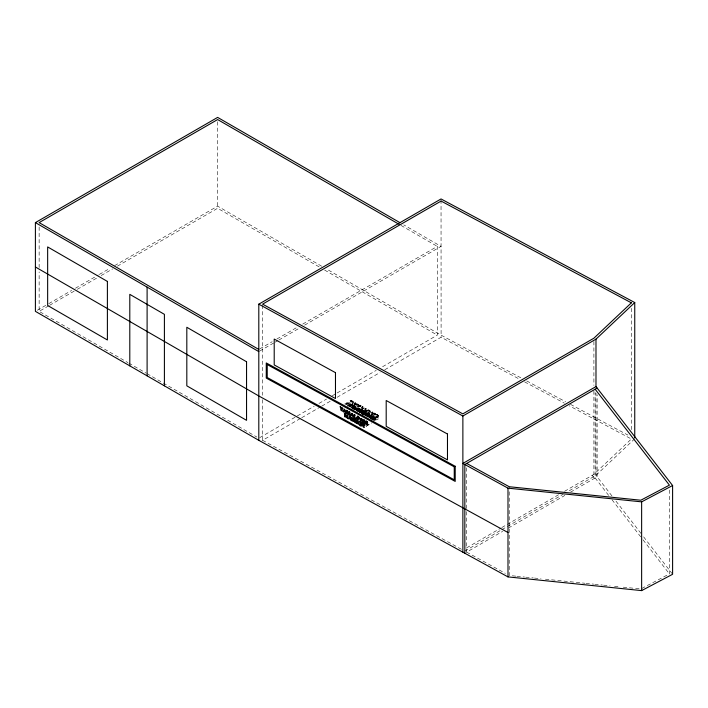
<?xml version="1.0" encoding="UTF-8"?>
<svg xmlns="http://www.w3.org/2000/svg" width="708" height="708" viewBox="0 0 708 708"><rect width="100%" height="100%" fill="white"/><g stroke="black" fill="none" stroke-linecap="round" stroke-linejoin="round"><path stroke-width="0.53" stroke-dasharray="3.54 2.66" d="M372.408 419.428C370.311 418.888 376.134 414.552 376.665 416.897A1.336 0.796 58.6 0 0 377.107 417.463C380.453 418.8 373.895 414.012 377.284 414.543A1.859 1.097 58.6 0 1 377.922 415.074L378.479 416.322L372.912 419.694M345.486 404.675L350.894 401.383L350.956 400.232L353.664 401.71L353.726 402.94L348.327 406.233M371.045 418.826L372.842 417.729L372.912 416.578L375.612 418.047C376.346 422.021 373.443 413.251 374.638 420.41M363.461 414.729L367.417 412.366L367.487 411.206L361.903 414.392M355.602 409.737L355.177 407.073L352.478 408.72M352.416 408.091L356.062 405.879L355.814 405.003L354.664 404.374L350.159 407.118M359.983 412.348L360.062 411.667L361.469 413.171L365.107 410.861L365.107 408.206L358.398 411.791M352.478 408.525L355.177 406.879L356.425 407.551L357.124 410.056L357.823 408.321L359.098 409.02L358.637 411.525M353.558 408.941L359.859 405.1C362.514 405.029 359.036 408.127 361.487 408.852C362.514 402.1 366.452 413.649 363.107 410.003L359.505 412.198M367.302 411.1C364.416 413.224 367.602 407.065 364.7 407.746L358.275 411.622M359.859 405.1L359.16 406.843L358.46 404.339L357.213 403.657L350.911 407.498M356.389 410.251L359.991 408.056L360.027 405.392L353.726 409.233M357 411.003L357.991 408.613L356.186 409.711M355.443 409.976L359.044 407.781L360.027 405.392M363.461 414.534L366.169 412.888L367.691 413.72L367.24 415.215L368.293 414.295L365.301 415.729M364.691 414.799L368.293 412.596L368.178 409.844L361.576 413.525M347.433 406.401L351.938 403.657L351.938 401.011L345.946 404.188M366.523 415.977L366.169 412.888M367.956 416.817L374.258 412.976C377.461 413.738 375.39 419.853 371.346 419.72M347.885 405.843L351.487 403.649C354.31 407.374 351.646 398.462 353.726 402.94M371.081 418.295L374.682 416.1L374.541 413.322L367.956 417.012M354.752 404.215L355.239 403.286L355.726 404.746L354.752 404.215L350.177 406.905M362.186 408.277L362.682 407.357L363.169 408.817L362.186 408.277L357.947 411.277L357.991 408.613M371.771 413.525L372.266 412.596L372.753 414.056L371.771 413.525L366.903 416.41M357.115 406.728C354.195 396.533 353.611 408.666 354.664 404.374M362.514 414.021L360.983 409.967L359.354 412.074M369.08 417.437L372.682 415.242C376.01 418.8 372.187 407.454 370.974 414.091C372.674 416.286 370.479 412.56 372.842 414.313L373.045 415.207L369.08 417.242M359.505 412.003L363.461 409.967L363.257 409.074C359.381 407.012 365.956 412.569 359.567 408.074L356.867 409.72M351.354 400.896L350.894 401.383M373.435 419.8C374.957 420.579 373.886 415.534 372.842 417.729M365.142 415.578C369.355 413.95 373.408 411.401 367.877 409.481L361.177 413.525M374.877 420.225C382.904 418.614 376.284 416.746 377.028 414.64A1.319 0.779 58.6 0 1 377.877 415.295L378.479 416.322M362.841 414.392C366.558 415.127 363.655 409.605 363.832 413.029L362.027 414.127M564.586 491.29L593.897 474.369L631.368 438.995L569.241 405.772M634.749 438.73L595.986 475.316L568.559 491.157M365.523 415.304L365.452 415.614M364.47 415.224L369.957 411.87L369.824 410.852L369.01 410.383L369.001 411.64L363.372 415.162M378.479 418.03L377.47 417.924A1.929 1.142 58.6 0 1 376.798 417.366L372.594 419.393M368.001 414.083L369.275 414.587L368.054 415.047L368.965 417.145M344.654 404.073L350.956 400.232M346.531 404.303L351.938 401.011M347.283 404.711L352.681 401.418M347.354 405.551L353.664 401.71M347.885 405.649L351.938 403.657M348.132 406.126L353.54 402.834M349.079 406.259L352.681 404.064M349.044 406.392L355.345 402.551M349.274 406.525L355.575 402.684M349.54 406.551L353.142 404.356M349.54 406.755L355.239 403.286M350.911 407.693L357.213 403.657M351.354 407.543L354.956 405.348M351.31 407.746L355.814 405.003M351.327 407.958C359.823 399.577 360.009 407.543 353.142 409.056M351.575 408.029L357.885 404.188L359.044 407.781M352.062 407.932L356.062 405.879M352.062 408.135L358.46 404.339M352.345 409.091L356.841 406.339M352.885 408.985L357.115 406.534M353.858 409.959L360.717 405.808M354.761 409.605L361.133 405.799M354.832 409.835L361.133 405.994M355.124 409.967L358.859 407.684M356.867 409.516L359.991 408.056M356.876 410.127L358.682 409.02M356.478 410.463L362.788 406.622M356.389 410.667L363.018 406.755M356.389 410.861L359.098 409.215M357.115 410.649L360.717 408.454M357.283 410.649L362.682 407.357M357.531 410.923L361.133 408.932M357.089 411.543L362.107 408.445M358.044 411.49L360.744 409.844M358.797 411.614L362.399 409.419M359.655 411.268L363.257 409.074M359.708 411.498L365.107 408.206M359.558 412.463L365.859 408.622M359.983 412.454L366.284 408.613M359.983 412.658L366.284 408.808M360.938 412.304C361.638 409.41 366.868 412.649 364.877 413.649C363.885 417.57 374.93 409.286 365.921 415.711M360.682 412.605L364.284 410.41M360.956 412.799L364.558 410.605M360.956 412.994L364.7 410.684M361.505 413.056L365.107 410.861M361.992 413.799L368.293 409.959M361.938 414.038L364.638 412.392M362.992 413.95L367.487 411.206M362.469 414.428L369.054 410.357M363.593 415.127L369.001 411.835L370.549 412.286M365.478 414.826L367.284 413.729M365.894 414.817L367.691 413.72M365.921 415.516L369.523 413.322M366.063 415.702L372.364 411.861M366.293 415.835L372.603 411.994M366.248 416.145L368.443 414.799M366.859 415.888L372.266 412.596M367.47 415.685L369.275 414.587M367.47 415.879L369.275 414.782M366.903 416.605L371.682 413.684M367.319 416.87L370.027 415.224L370.072 417.773M368.372 416.853L371.974 414.658M368.337 417.056L372.842 414.313M369.284 416.738L374.682 413.445M369.125 417.685L375.426 413.844M368.93 417.915L370.735 416.817C370.311 413.268 373.187 419.348 372.293 416.233L369.603 414.764L370.027 415.224M369.541 417.685L375.842 413.844M375.842 414.038L369.541 417.879L369.107 417.366M370.266 417.844L373.868 415.649M370.532 418.039L376.523 414.401M370.373 418.357L374.682 416.1M370.656 418.304L374.258 415.915M370.523 418.49L376.833 414.649M371.505 418.331L373.302 417.233M372.089 418.446L373.895 417.348M371.877 418.879L376.382 416.136M371.815 419.163L378.311 415.154M371.257 419.623L378.461 415.233M372.744 419.472L376.594 417.101M372.886 419.517L378.293 416.224M373.691 420.269L375.488 419.171M373.523 420.614L378.019 417.87M366.089 426.189L371.488 422.897M366.089 426.384L371.488 423.092M37.312 310.254L47.808 304.192M48.755 303.644L71.658 290.422M75.473 288.218L98.368 274.996M99.324 274.447L109.82 268.385M114.59 265.633L217.63 206.143L321.697 266.226M48.675 305.847L39.135 311.352L39.135 271.916M49.631 305.29L76.358 289.864M77.314 289.306L97.359 277.74M101.182 275.536L112.634 268.916M117.404 266.164L217.63 208.294L319.83 267.297M259.756 348.885L272.164 341.716M276.943 338.964L296.988 327.388M302.714 324.087L437.305 246.384L437.305 335.123L380.984 367.638M259.756 351.044L274.067 342.778M275.023 342.229L277.881 340.575M278.837 340.026L298.873 328.459M304.599 325.149L441.04 246.384L403.799 224.887M259.756 437.624L314.166 406.215M318.936 403.463L326.574 399.046M332.3 395.745L336.123 393.542M337.079 392.984L376.214 370.39M262.588 399.675L262.588 440.305L300.776 418.26M301.723 417.711L320.821 406.684M321.777 406.135L330.362 401.171M337.052 397.312L380.01 372.514M384.78 369.753L441.102 337.238L519.734 379.293M466.625 547.85L500.866 528.08M501.813 527.531L558.878 494.582M464.74 551.09L500.928 530.195M501.884 529.646L562.842 494.45M466.652 511.61L466.652 552.143L502.662 531.354M508.397 528.044L564.825 495.458M570.56 492.149L597.136 476.803L597.136 394.639M641.767 588.463L669.414 573.896L669.414 489.529M369.868 411.932L369.001 411.64M364.638 413.295L363.832 413.029M515.813 576.153L509.229 575.48L509.229 486.732M516.911 576.268L524.584 577.047M525.681 577.162L533.354 577.949M534.452 578.064L541.027 578.737M545.417 579.188L584.888 583.233M585.985 583.348L593.667 584.135M594.764 584.25L602.437 585.029M603.535 585.144L610.11 585.817M614.5 586.268L618.88 586.72M623.27 587.171L640.811 588.967M368.293 412.596L367.877 412.419L369.523 413.516M520.858 377.815L441.04 335.123L326.468 268.978M526.699 380.939L565.639 401.763M570.498 404.365L627.934 435.084M524.584 381.886L564.391 403.171M364.7 410.879L367.417 412.366M374.258 416.109L375.842 416.977M362.735 411.206L362.735 414.145M370.735 416.817C372.178 416.313 371.824 419.083 370.735 417.003M371.346 418.649L370.78 418.295M262.588 440.305L461.855 549.514M466.652 552.143L505.362 573.356M401.011 225.427L437.305 246.384M324.6 270.058L437.305 335.123M40.09 311.909L127.953 362.638M128.909 363.186L146.105 373.116M147.06 373.665L162.336 382.488M163.291 383.037L256.889 437.075M367.275 416.384L367.673 416.844M611.96 495.954L595.986 475.316L595.986 393.152M616.004 501.175L640.935 533.372M643.625 536.859L671.927 573.409M608.641 495.405L595.136 477.962L595.136 392.506M612.022 499.76L642.404 539.009M643.076 539.877L669.414 573.896M592.162 475.369L594.472 478.343M368.293 416.817L367.629 415.304L367.24 416.242M364.779 415.1L363.832 413.215L364.301 414.994M369.045 413.012L369.001 411.835M356.823 410.906L355.841 407.41L355.841 409.702M631.368 308.316L631.368 430.207M593.897 341.495L593.897 385.418M593.897 390.913L593.897 474.369M466.652 467.784L466.652 510.512M441.04 200.054L441.102 337.238M376.196 416.038L376.196 417.198M357.885 404.188L358.363 407.41L355.664 405.737M262.588 305.236L262.588 395.285M217.63 121.749L217.63 208.294M39.135 226.994L39.135 267.527M360.646 410.578L360.151 411.498L361.133 412.038L360.646 410.578"/><path stroke-width="1.06" d="M595.986 339.15L634.749 302.555L441.04 198.957L258.801 304.166L258.801 440.332L507.99 576.896L641.634 590.605L672.6 574.276L672.6 485.529L595.986 386.577L595.986 339.15L462.873 416.003L258.801 304.166M597.136 388.064L464.837 464.501L464.837 553.249M258.801 440.332L35.4 311.352L35.4 222.613L217.63 117.395L399.985 222.675M595.986 386.577L462.873 463.43L507.99 488.157L641.634 501.857L672.6 485.529M346.407 413.171C348.336 413.1 345.035 408.534 347.655 410.923L348.354 413.428L349.053 411.684C351.372 411.162 348.717 419.34 351.982 413.207C355.443 417.313 352.664 418.525 352.451 415.658C351.071 415.569 347.814 416.162 349.221 411.976L348.239 414.375L347.079 410.773C348.964 415.233 344.805 413.773 345.008 411.587L343.858 410.959L344.15 412.136L342.973 411.49L344.539 409.136L346.407 413.375M466.652 463.404L509.229 486.732L640.811 500.229L669.414 485.148L595.136 389.214M507.99 532.522L258.801 395.967L35.4 266.987M399.1 224.321L217.63 119.555L39.135 222.613L258.801 349.433M35.4 222.613L258.801 351.593M641.634 501.857L641.634 590.605M634.749 302.555L634.749 437.632M507.99 488.157L507.99 576.896M462.873 416.003L462.873 552.169M164.406 385.833L164.406 314.343L129.794 294.351L129.794 365.85M147.105 287.103L147.105 375.842M361.646 424.853L361.602 426.021C357.947 426.862 357.832 418.083 361.487 422.826C362.195 425.835 358.584 418.543 360.806 424.729C359.195 421.968 360.345 426.871 361.646 424.853M340.15 406.817C341.575 407.197 339.495 410.923 342.336 410.941C340.132 404.064 343.601 411.366 342.858 408.295L340.15 406.817M362.107 423.163C363.487 423.588 361.54 427.012 364.284 427.482C362.018 419.747 365.576 428.101 364.806 424.641L362.107 423.163M356.682 417.791L356.611 418.95C352.814 419.773 353.832 412.091 355.212 415.251C353.717 416.277 355.593 419.472 356.682 417.791M359.221 418.092L358.195 418.224L358.204 416.968L359.221 418.092M365.452 421.34L367.408 424.163L366.301 424.048A1.336 0.796 58.6 0 1 365.859 423.481C365.39 421.57 365.001 424.145 365.992 423.95A1.929 1.142 58.6 0 0 366.664 424.517C369.93 425.012 364.983 421.835 366.222 421.225A1.319 0.779 58.6 0 1 367.071 421.88L367.673 422.915L367.116 421.667A1.859 1.097 58.6 0 0 366.478 421.136L365.452 421.34M353.035 418.517C352.646 421.207 355.204 418.968 353.035 418.517M354.673 419.871L353.655 420.083L354.832 422.172L353.026 419.809L353.496 421.587L351.929 420.729L351.929 417.596L354.673 419.871M344.831 416.145C344.389 417.932 346.177 416.578 345.035 413.994L346.194 417.596L347.185 415.198C345.769 419.375 349.026 418.791 350.407 418.879C352.407 425.393 351.327 411.498 348.832 418.499C346.283 418.791 349.584 414.552 347.017 414.906L346.318 416.649L345.619 414.145L344.371 413.463L344.831 416.145M359.903 418.481L359.549 418.95L358.195 418.419C358.602 424.729 354.726 410.658 359.903 418.481M357.54 421.021L356.434 421.8L356.885 420.304L355.354 419.472L355.354 422.605L356.867 423.428L356.823 421.888C356.903 424.331 360.062 425.411 357.248 421.632C359.752 421.587 356.637 419.924 357.54 421.021M360.761 420.472C361.753 422.924 358.266 419.623 361.558 418.446C365.018 422.552 362.248 423.765 362.027 420.897L360.761 420.472M364.62 420.428C365.169 430.34 361.947 415.844 364.62 420.428M344.433 409.879L343.946 410.799L344.92 411.339L344.433 409.879M349.832 417.162L349.345 418.092L350.327 418.623L349.832 417.162M351.876 413.941L351.38 414.87L352.363 415.401L351.876 413.941M361.461 419.18L360.965 420.109L361.947 420.641L361.461 419.18M631.368 302.829L593.897 338.203L462.82 413.879L262.588 304.139L441.102 201.072L631.368 302.829M447.474 434.013L386.196 400.516L386.196 426.375L447.474 459.881L447.474 434.013M455.209 466.28L266.27 362.956L266.27 378.09L455.209 481.413L455.209 466.28M454.253 466.837L267.226 364.558L267.226 377.532L454.253 479.812L454.253 466.837M335.477 372.656L274.208 339.061L274.208 364.93L335.477 398.524L335.477 372.656M107.395 281.421L47.648 246.933L47.648 305.493L107.395 339.982L107.395 281.421M246.552 361.761L186.815 327.273L186.815 385.833L246.552 420.331L246.552 361.761"/></g></svg>
